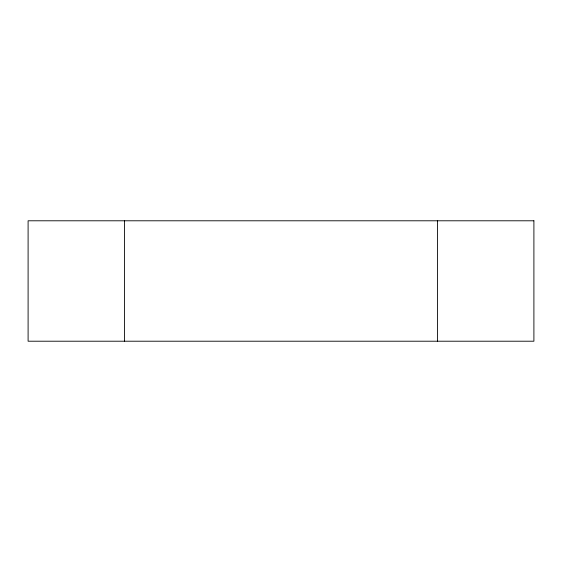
<?xml version="1.0" encoding="UTF-8"?>
<svg xmlns="http://www.w3.org/2000/svg" width="562" height="562" viewBox="0 0 562 562"><rect width="100%" height="100%" fill="white"/><g stroke="black" fill="none" stroke-linecap="round" stroke-linejoin="round"><path stroke-width="0.84" d="M437.559 220.789L437.559 341.211M124.441 220.789L124.441 341.211M533.9 220.789L28.1 220.789L28.1 341.211L533.9 341.211L533.9 220.789"/></g></svg>
